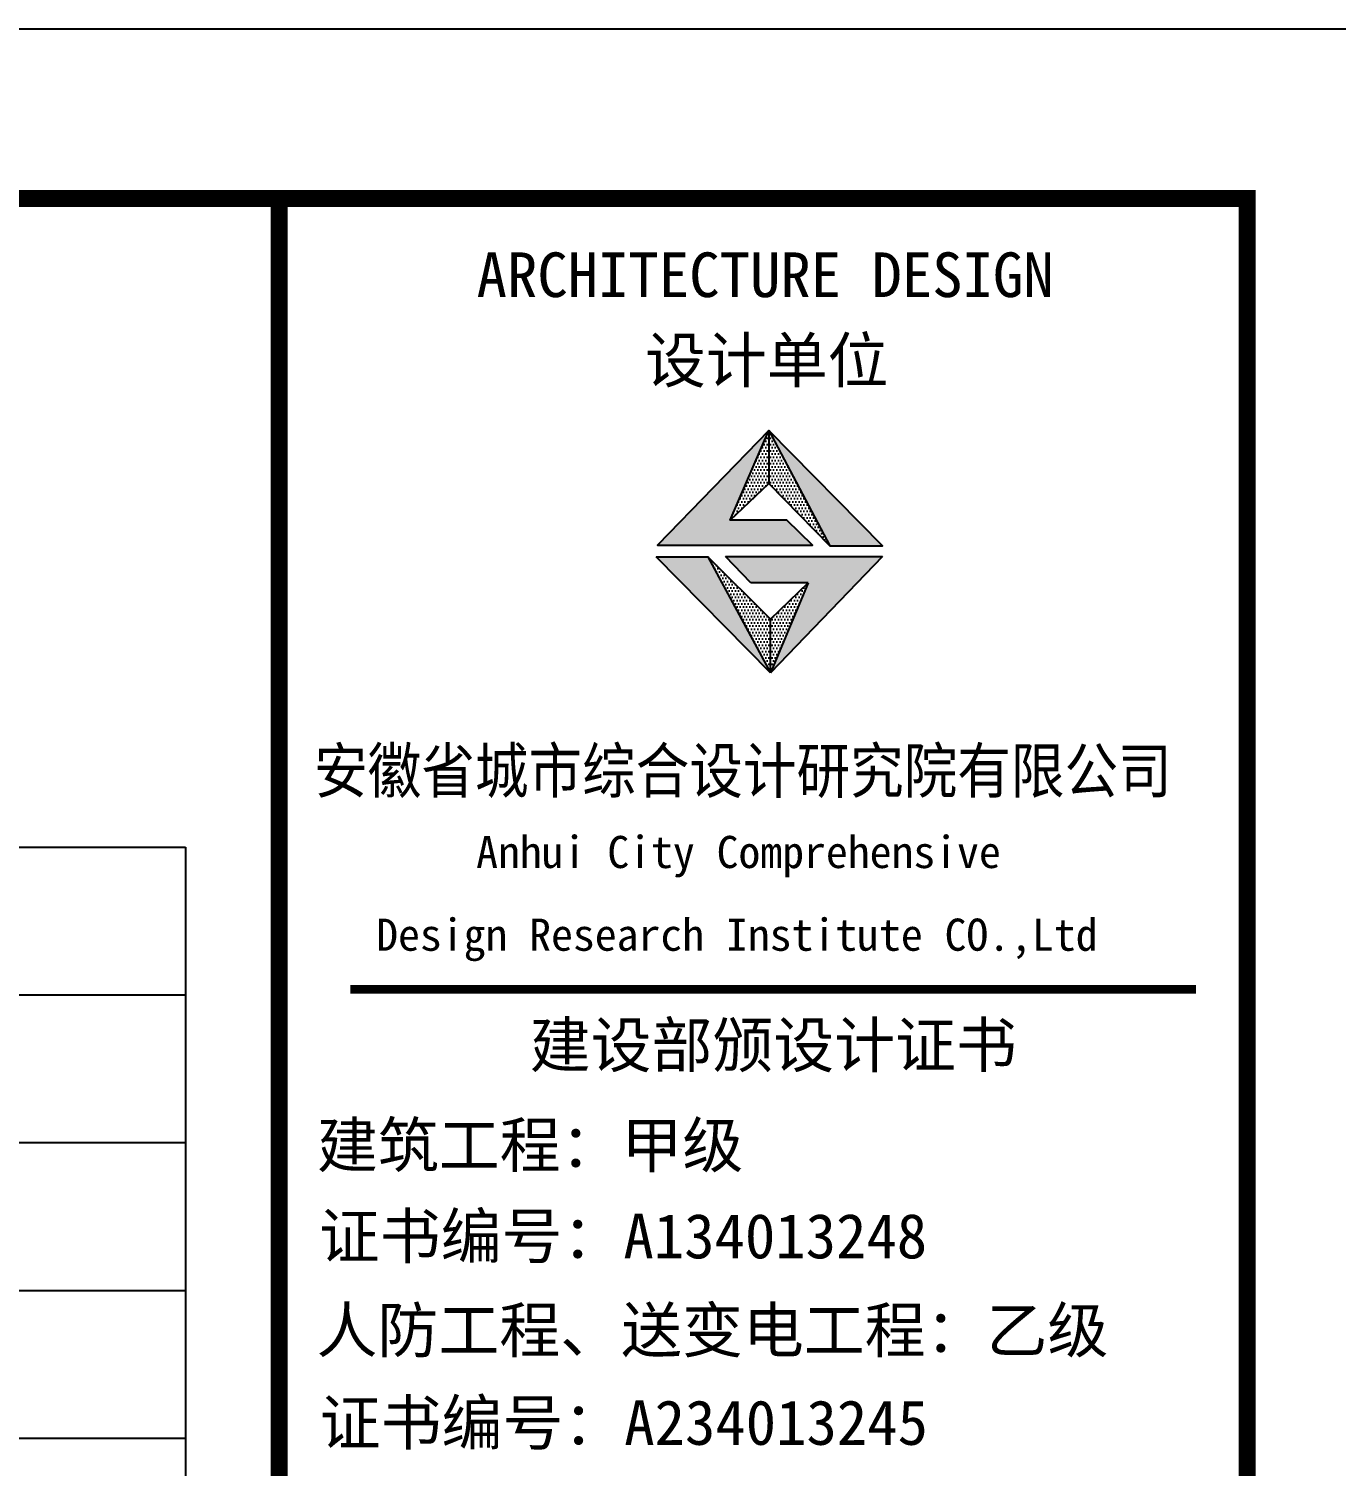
# Model space of a CAD drawing. Extents: x 1169373 to 1354985, y 649019 to 904199.
# Drawn here: x 1287330 to 1295030, y 816955 to 825419 of the extents above; entities that cross this region are included whole.
import ezdxf

# ---------------------------------------------------------------- set-up
doc = ezdxf.new("R2010")
doc.units = 0
doc.header["$LTSCALE"] = 1000
doc.header["$MEASUREMENT"] = 0
for name, color, linetype in [('A_DE_DETAIL_3', 144, 'Continuous'), ('PUB_TEXT', 7, 'Continuous'), ('图框', 7, 'Continuous')]:
    doc.layers.add(name, color=color, linetype=linetype)
doc.styles.add('黑体', font='simhei.ttf')

msp = doc.modelspace()

# ---------------------------------------------------------------- hatches: boundary and pattern name
for points in [[(1291461.1, 822524.6), (1291688.8, 823052.7), (1291032.4, 822378.1), (1291946.3, 822378.1), (1291794.7, 822524.6)], [(1292047.4, 822375.2), (1292356.8, 822375.2), (1291688.8, 823052.7)]]:
    msp.add_hatch(color=1).paths.add_polyline_path(points)
at = {"layer": 'A_DE_DETAIL_3'}
for points in [[(1291328.4, 822310.1), (1291024.9, 822310.1), (1291697.7, 821626.8)], [(1291433, 822312.2), (1291582.3, 822155.6), (1291920.3, 822155.6), (1291697.7, 821626.8), (1292357.3, 822312.2)]]:
    msp.add_hatch(color=1, dxfattribs=at).paths.add_polyline_path(points)
at = {"layer": 'PUB_TEXT'}
h = msp.add_hatch(dxfattribs=at)
h.set_pattern_fill('DOTS', color=256, scale=300, style=0)
h.set_pattern_definition([(0, (-987674.032, 1684102.498), (9.375, 18.75), [0, -18.75])])
h.paths.add_polyline_path([(1291697.7, 821626.8), (1291697.7, 821941.8), (1291328.4, 822310.1)])
h.paths.add_polyline_path([(1291920.3, 822155.6), (1291697.7, 821941.8), (1291697.7, 821626.8)])
h.paths.add_polyline_path([(1291688.8, 823052.7), (1291688.8, 822742.1), (1292047.4, 822375.2)])
h.paths.add_polyline_path([(1291688.8, 822742.1), (1291688.8, 823052.7), (1291461.1, 822524.6)])

# ---------------------------------------------------------------- linework, layer by layer
for p, q in [((1291461.1, 822524.6), (1291688.8, 823052.7)), ((1291688.8, 823052.7), (1292047.4, 822375.2)), ((1291697.7, 821626.8), (1291024.9, 822310.1)), ((1291024.9, 822310.1), (1291328.4, 822310.1)), ((1291024.9, 822310.1), (1291328.4, 822310.1)), ((1291697.7, 821941.8), (1291328.4, 822310.1)), ((1291433, 822312.2), (1292357.3, 822312.2)), ((1291582.3, 822155.6), (1291433, 822312.2)), ((1292357.3, 822312.2), (1291697.7, 821626.8)), ((1291920.3, 822155.6), (1291582.3, 822155.6)), ((1291697.7, 821941.8), (1291920.3, 822155.6)), ((1291920.3, 822155.6), (1291697.7, 821626.8)), ((1291697.7, 821626.8), (1291697.7, 821941.8)), ((1291697.7, 821626.8), (1291697.7, 821941.8))]:
    msp.add_line(p, q)
at = {"color": 0}
for p, q in [((1238604.7, 820600.4), (1288253.5, 820600.4)), ((1238604.7, 820600.4), (1288253.5, 820600.4)), ((1288253.5, 820600.4), (1288253.5, 785803.7)), ((1238604.7, 819730.4), (1288253.5, 819730.4)), ((1238604.7, 819730.4), (1288253.5, 819730.4)), ((1238604.7, 818860.5), (1288253.5, 818860.5)), ((1238604.7, 818860.5), (1288253.5, 818860.5)), ((1238604.7, 817990.6), (1288253.5, 817990.6)), ((1238604.7, 817990.6), (1288253.5, 817990.6)), ((1238604.7, 817120.7), (1288253.5, 817120.7)), ((1238604.7, 817120.7), (1288253.5, 817120.7))]:
    msp.add_line(p, q, dxfattribs=at)
at = {"color": 3}
msp.add_lwpolyline([(1236104.7, 783418.7), (1236104.7, 825418.7), (1295504.7, 825418.7), (1295504.7, 783418.7)], close=True, dxfattribs=at)
at = {"const_width": 100}
msp.add_lwpolyline([(1238604.7, 784418.7), (1294504.7, 784418.7), (1294504.7, 824418.7), (1238604.7, 824418.7)], close=True, dxfattribs=at)
for points in [[(1291794.7, 822524.6), (1291461.1, 822524.6), (1291688.8, 822742.1), (1292047.4, 822375.2), (1292356.8, 822375.2), (1291688.8, 823052.7), (1291032.4, 822378.1), (1291946.3, 822378.1), (1291794.7, 822524.6)], [(1291688.8, 823052.7), (1291688.8, 822742.1)]]:
    msp.add_lwpolyline(points)
at = {"layer": 'A_DE_DETAIL_3', "color": 1}
for p, q in [((1291697.7, 821626.8), (1291024.9, 822310.1)), ((1291328.4, 822310.1), (1291697.7, 821626.8))]:
    msp.add_line(p, q, dxfattribs=at)
at = {"layer": '图框', "color": 4}
msp.add_line((1288804.7, 824418.7), (1288804.7, 784418.7), dxfattribs=at)
for points, const_width in [([(1288804.7, 824418.7), (1288804.7, 784418.7)], 98.6), ([(1289224.2, 819762.8), (1294204.2, 819762.8)], 49.8)]:
    msp.add_lwpolyline(points, dxfattribs=dict(at, const_width=const_width))
at = {"layer": '图框', "color": 4, "const_width": 98.6}
msp.add_lwpolyline([(1288804.7, 824418.7), (1294504.7, 824418.7), (1294504.7, 784418.7), (1288804.7, 784418.7)], close=True, dxfattribs=at)

# ---------------------------------------------------------------- texts
at = {"layer": '图框', "color": 4, "style": '黑体'}
for s, height, p in [('ARCHITECTURE DESIGN', 262.944, (1289967.2, 823839)), ('设计单位', 262.94, (1290958.5, 823335.4)), ('Anhui City Comprehensive ', 189.24, (1289964.6, 820477.2)), (' Design Research Institute CO.,Ltd', 189.24, (1289247.2, 819990.3)), ('建设部颁设计证书', 262.94, (1290279.7, 819304.1)), (' 建筑工程：甲级', 262.94, (1288848.4, 818714.9)), ('证书编号：A134013248', 262.944, (1289038.6, 818179.1)), ('人防工程、送变电工程：乙级', 262.944, (1289024.8, 817625.3)), ('证书编号：A234013245', 262.944, (1289043.4, 817081.2))]:
    msp.add_text(s, height=height, dxfattribs=at).set_placement(p)
at = {"layer": '图框', "color": 4, "style": '黑体', "width": 0.88}
msp.add_text('安徽省城市综合设计研究院有限公司', height=262.944, dxfattribs=at).set_placement((1289010.4, 820919.2))

doc.saveas('drawing.dxf')
